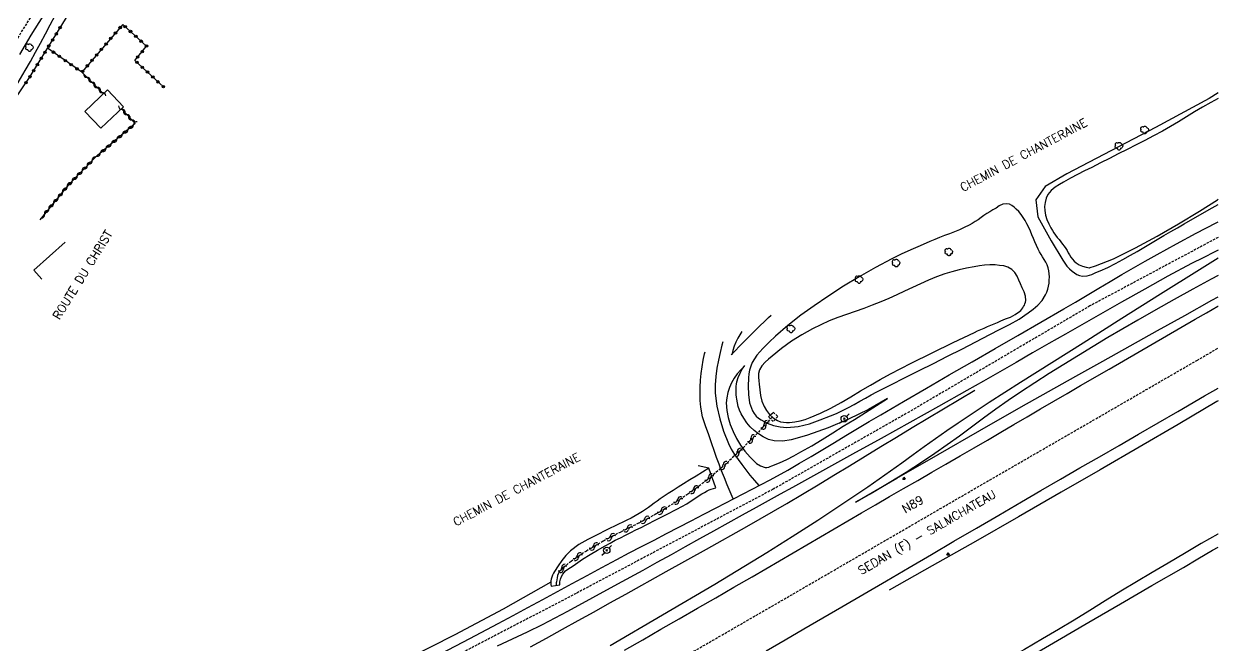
# Model space of a CAD drawing. Header units: millimetres. Extents: x 200000 to 201001, y 52999 to 54001.
# Drawn here: x 200751.3 to 201000, y 53686.7 to 53816.2 of the extents above; entities that cross this region are included whole.
import ezdxf
from ezdxf.enums import TextEntityAlignment as Align

# ---------------------------------------------------------------- set-up
doc = ezdxf.new("R2010")
doc.units = ezdxf.units.MM
doc.linetypes.add('DASHED', pattern=[0.75, 0.5, -0.25])
doc.layers.get('0').update_dxf_attribs({"linetype": 'CONTINUOUS'})
for name, color, linetype in [('W0001', 6, 'DASHED'), ('W0008', 7, 'CONTINUOUS'), ('W0017', 7, 'CONTINUOUS'), ('W0071', 7, 'CONTINUOUS'), ('W0101', 7, 'CONTINUOUS'), ('W0104', 1, 'CONTINUOUS'), ('W0112', 1, 'DASHED'), ('W0120', 7, 'CONTINUOUS'), ('W0211', 2, 'CONTINUOUS'), ('W0214', 2, 'CONTINUOUS'), ('W0300', 7, 'CONTINUOUS'), ('W0310', 3, 'CONTINUOUS'), ('W0322', 7, 'CONTINUOUS'), ('W0323', 7, 'CONTINUOUS'), ('W0473', 7, 'CONTINUOUS'), ('W0501', 5, 'DASHED'), ('W0510', 5, 'CONTINUOUS'), ('W0515', 5, 'CONTINUOUS'), ('W0850', 7, 'CONTINUOUS'), ('W0989', 7, 'CONTINUOUS'), ('W0990', 7, 'CONTINUOUS')]:
    doc.layers.add(name, color=color, linetype=linetype)
doc.styles.get("Standard").update_dxf_attribs({"font": 'romans.shx', "width": 0.85})

# ---------------------------------------------------------------- blocks, each defined once
blk = doc.blocks.new('T300')
for p, q in [((-0.8, 0.51), (-0.86, 0.34)), ((-0.86, 0.34), (-0.86, 0.17)), ((-0.86, 0.17), (-0.74, 0.06)), ((-0.69, 0.63), (-0.8, 0.51)), ((-0.8, -0.06), (-0.74, 0.06)), ((-0.74, 0.06), (-0.69, 0.11)), ((-0.57, 0.69), (-0.69, 0.63)), ((-0.46, 0.69), (-0.57, 0.69)), ((-0.29, 0.63), (-0.46, 0.69)), ((-0.29, 0.63), (-0.17, 0.74)), ((-0.23, 0.57), (-0.29, 0.63)), ((-0.17, 0.74), (-0.06, 0.8)), ((-0.06, 0.8), (0.06, 0.8)), ((0.06, 0.8), (0.23, 0.74)), ((0.23, 0.74), (0.34, 0.63)), ((0.34, 0.63), (0.4, 0.51)), ((0.46, 0.46), (0.34, 0.46)), ((0.4, 0.51), (0.4, 0.46)), ((0.57, 0.4), (0.46, 0.46)), ((0.57, 0.4), (0.69, 0.29)), ((0.69, 0.29), (0.74, 0.17)), ((0.74, 0.06), (0.69, -0.17)), ((0.74, 0.17), (0.74, 0.06)), ((-0.8, -0.17), (-0.8, -0.06)), ((-0.8, -0.23), (-0.8, -0.17)), ((-0.74, -0.34), (-0.8, -0.23)), ((-0.69, -0.4), (-0.74, -0.34)), ((-0.51, -0.46), (-0.69, -0.4)), ((-0.4, -0.46), (-0.51, -0.46)), ((-0.4, -0.46), (-0.34, -0.46)), ((-0.34, -0.46), (-0.34, -0.4)), ((-0.34, -0.51), (-0.34, -0.46)), ((-0.29, -0.63), (-0.34, -0.51)), ((-0.17, -0.74), (-0.29, -0.63)), ((-0.06, -0.8), (-0.17, -0.74)), ((0.06, -0.8), (-0.06, -0.8)), ((0.17, -0.74), (0.06, -0.8)), ((0.23, -0.69), (0.17, -0.74)), ((0.29, -0.46), (0.23, -0.46)), ((0.29, -0.63), (0.23, -0.69)), ((0.46, -0.4), (0.29, -0.46)), ((0.34, -0.51), (0.29, -0.63)), ((0.34, -0.51), (0.34, -0.46)), ((0.57, -0.34), (0.46, -0.4)), ((0.63, -0.29), (0.57, -0.34)), ((0.69, -0.17), (0.63, -0.29))]:
    blk.add_line(p, q)
blk = doc.blocks.new('T850')
for p, q in [((-0.25, -0.15), (0, 0.32)), ((0, 0.32), (0.25, -0.15)), ((-0.25, -0.15), (0.25, -0.15))]:
    blk.add_line(p, q)
for major_axis in [(-0.106, 0.106), (-0.0354, 0.0354), (-0.0236, 0.0236)]:
    blk.add_ellipse((0, 0), major_axis=major_axis, ratio=1, start_param=3.926991, end_param=10.210176)
blk = doc.blocks.new('T473')
for p, q in [((-0.166667, 0.166667), (0.166667, -0.166667)), ((-0.166667, -0.166667), (0.166667, 0.166667)), ((0.500001, 0.500001), (1.000002, 1.000002)), ((-1.000002, -1.000002), (-0.500001, -0.500001))]:
    blk.add_line(p, q)
blk.add_ellipse((0, 0), major_axis=(0.471405, 0.471405), ratio=1, start_param=5.4977871438, end_param=11.780972451)
blk = doc.blocks.new('t323o')
at = {"color": 0, "linetype": 'Continuous'}
for radius in [0.25, 0.15]:
    blk.add_circle((0, 0), radius, dxfattribs=at)
blk = doc.blocks.new('t310o')
at = {"color": 0, "linetype": 'Continuous'}
for centre, start, end in [((-0.5, 0.38), 216.8699, 323.1304), ((0.5, -0.37), 36.8699, 143.1303)]:
    blk.add_arc(centre, 0.625, start, end, dxfattribs=at)
blk = doc.blocks.new('t500o')
at = {"color": 0, "linetype": 'Continuous'}
for centre, start, end in [((-0.5, 0.625), 216.8699, 323.1301), ((0.5, -0.125), 36.8699, 143.1301), ((0.5, -0.625), 36.8699, 143.1301), ((-0.5, 0.125), 216.8699, 323.1301)]:
    blk.add_arc(centre, 0.625, start, end, dxfattribs=at)
blk = doc.blocks.new('t322o')
at = {"color": 0, "linetype": 'Continuous'}
for radius in [0.25, 0.15]:
    blk.add_circle((0, 0), radius, dxfattribs=at)

msp = doc.modelspace()

# ---------------------------------------------------------------- linework, layer by layer
at = {"layer": 'W0001'}
for points in [[(200669.12, 53671), (200676.42, 53687.25), (200684.88, 53705.97), (200698.03, 53727.98), (200708.53, 53746.21), (200722.05, 53768.82), (200738.67, 53793.89), (200749.26, 53811.95), (200757.17, 53824.58), (200764.89, 53836.41), (200774.64, 53846.5), (200789.88, 53857.58), (200814.08, 53871.49), (200839.17, 53885.83), (200859.82, 53897.75), (200881.31, 53910.48), (200903.28, 53923.1)], [(201000, 53771.68), (200973.32, 53757.42), (200935.73, 53735.37), (200907.32, 53719.21), (200866.32, 53697.53), (200834.85, 53681.12), (200812.76, 53671)], [(200866.04, 53671), (200881.04, 53679.83), (200911.52, 53697.42), (200949.83, 53719.64), (200995.59, 53746.07), (201000, 53748.63)]]:
    msp.add_lwpolyline(points, dxfattribs=at)
at = {"layer": 'W0008'}
for points in [[(200750.46, 53809.82), (200752.88, 53813.79), (200755.32, 53817.74), (200757.8, 53821.68), (200759.68, 53824.69), (200761.55, 53827.73), (200763.5, 53830.71), (200765.6, 53833.59), (200767.37, 53835.74), (200769.24, 53837.81), (200771.18, 53839.8), (200773.17, 53841.74), (200775.23, 53843.62), (200777.34, 53845.44), (200779.51, 53847.19), (200781.72, 53848.88), (200784.34, 53850.8), (200787.01, 53852.64), (200789.72, 53854.41), (200792.49, 53856.11)], [(200838.25, 53685.01), (200844.16, 53688.15), (200850.08, 53691.28), (200853.18, 53692.92), (200856.27, 53694.58), (200859.36, 53696.24), (200862.44, 53697.92), (200865.53, 53699.59), (200868.61, 53701.26), (200871.7, 53702.93), (200874.8, 53704.58), (200877.38, 53705.94), (200879.96, 53707.29), (200882.55, 53708.64), (200885.13, 53709.99), (200887.72, 53711.33), (200890.31, 53712.67), (200892.9, 53714.02), (200895.48, 53715.37), (200899.22, 53717.32), (200902.97, 53719.25), (200906.7, 53721.2), (200910.4, 53723.22), (200912.85, 53724.62), (200915.28, 53726.04), (200917.69, 53727.48), (200920.1, 53728.94), (200922.5, 53730.4), (200924.91, 53731.86), (200927.32, 53733.31), (200929.74, 53734.74), (200934.49, 53737.52), (200939.25, 53740.29), (200944.02, 53743.04), (200948.79, 53745.79), (200953.56, 53748.53), (200958.33, 53751.28), (200963.1, 53754.03), (200967.87, 53756.79), (200970.29, 53758.21), (200972.71, 53759.64), (200975.13, 53761.08), (200977.55, 53762.51), (200979.97, 53763.94), (200982.4, 53765.36), (200984.84, 53766.75), (200987.29, 53768.13), (200991.36, 53770.37), (200995.46, 53772.57), (200999.58, 53774.71), (201000, 53774.92)], [(201000, 53769), (200999.31, 53768.67), (200996.88, 53767.46), (200994.46, 53766.22), (200989.56, 53763.61), (200984.71, 53760.9), (200979.87, 53758.16), (200975.04, 53755.42), (200971.62, 53753.48), (200968.2, 53751.53), (200964.78, 53749.58), (200961.37, 53747.61), (200957.96, 53745.65), (200954.55, 53743.69), (200951.13, 53741.74), (200947.71, 53739.8), (200941.76, 53736.46), (200935.8, 53733.13), (200929.84, 53729.81), (200923.88, 53726.5), (200921.37, 53725.11), (200918.87, 53723.73), (200916.36, 53722.35), (200913.85, 53720.97), (200911.35, 53719.58), (200908.84, 53718.2), (200906.33, 53716.82), (200903.83, 53715.44), (200900.87, 53713.8), (200897.92, 53712.15), (200894.96, 53710.51), (200892.01, 53708.86), (200889.06, 53707.22), (200886.1, 53705.58), (200883.14, 53703.94), (200880.18, 53702.32), (200874.96, 53699.44), (200869.75, 53696.57), (200864.51, 53693.73), (200859.23, 53690.98), (200856.13, 53689.45), (200853.01, 53687.96), (200849.87, 53686.51)], [(200876.38, 53685.68), (200880.18, 53687.87), (200883.98, 53690.05), (200887.78, 53692.23), (200891.58, 53694.42), (200895.38, 53696.6), (200899.18, 53698.79), (200902.97, 53700.99), (200905.82, 53702.64), (200908.67, 53704.3), (200911.51, 53705.97), (200914.35, 53707.64), (200917.19, 53709.3), (200920.03, 53710.97), (200922.88, 53712.63), (200925.73, 53714.29), (200928.66, 53715.99), (200931.59, 53717.69), (200934.52, 53719.38), (200937.46, 53721.07), (200940.4, 53722.77), (200943.33, 53724.46), (200946.26, 53726.16), (200949.2, 53727.86), (200951.96, 53729.47), (200954.73, 53731.09), (200957.49, 53732.71), (200960.26, 53734.33), (200963.02, 53735.95), (200965.78, 53737.57), (200968.55, 53739.19), (200971.32, 53740.8), (200977.29, 53744.27), (200983.27, 53747.73), (200989.25, 53751.19), (200995.24, 53754.64), (200997.58, 53755.99), (200999.93, 53757.35), (201000, 53757.39)], [(200905.88, 53685.56), (200909.82, 53687.85), (200913.76, 53690.13), (200917.69, 53692.42), (200921.62, 53694.71), (200926.3, 53697.44), (200930.98, 53700.17), (200935.65, 53702.91), (200940.32, 53705.65), (200945, 53708.38), (200949.67, 53711.12), (200954.35, 53713.85), (200959.03, 53716.58), (200963.1, 53718.94), (200967.16, 53721.29), (200971.23, 53723.65), (200975.3, 53726), (200979.37, 53728.35), (200983.44, 53730.7), (200987.51, 53733.06), (200991.58, 53735.41), (200997.19, 53738.67), (201000, 53740.31)]]:
    msp.add_lwpolyline(points, dxfattribs=at)
at = {"layer": 'W0017'}
for points in [[(200896.9, 53749.93), (200896.68, 53749.25), (200896.28, 53747.7), (200895.95, 53746.14), (200895.64, 53744.45), (200895.38, 53742.74), (200895.24, 53741), (200895.28, 53739.26), (200895.62, 53736.55), (200896.22, 53733.89), (200897.03, 53731.29), (200898.03, 53728.75), (200898.62, 53727.59), (200899.31, 53726.48), (200900.05, 53725.42), (200900.81, 53724.37), (200901.65, 53723.24), (200902.52, 53722.14), (200903.43, 53721.07), (200904.37, 53720.02)], [(200899.02, 53717.22), (200898.4, 53718.68), (200897.79, 53720.14), (200897.2, 53721.61), (200896.62, 53723.08), (200896.09, 53724.47), (200895.57, 53725.86), (200895.07, 53727.26), (200894.59, 53728.67), (200893.93, 53730.53), (200893.25, 53732.41), (200892.66, 53734.33), (200892.29, 53736.3), (200892.17, 53737.7), (200892.13, 53739.11), (200892.15, 53740.51), (200892.24, 53741.92), (200892.38, 53743.31), (200892.57, 53744.7), (200892.8, 53746.08), (200893.07, 53747.45), (200893.17, 53747.86)]]:
    msp.add_lwpolyline(points, dxfattribs=at)
at = {"layer": 'W0071'}
for points in [[(201000, 53709.86), (200999.96, 53709.84), (200996.45, 53707.91), (200993.01, 53705.86), (200989.58, 53703.83), (200986.28, 53701.91), (200983.01, 53699.95), (200979.75, 53697.96), (200976.5, 53695.96), (200973.26, 53693.95), (200970.01, 53691.96), (200966.74, 53689.99), (200963.46, 53688.04), (200959.67, 53685.86), (200955.85, 53683.73), (200952.02, 53681.62), (200948.18, 53679.54), (200944.34, 53677.45), (200940.51, 53675.34), (200936.7, 53673.19), (200932.92, 53671)], [(200938.06, 53671), (200945.15, 53675.23), (200952.28, 53679.39), (200959.42, 53683.53), (200966.56, 53687.68), (200973.1, 53691.51), (200979.64, 53695.35), (200986.19, 53699.17), (200992.77, 53702.94), (200995.81, 53704.7), (200998.84, 53706.5), (201000, 53707.14)]]:
    msp.add_lwpolyline(points, dxfattribs=at)
at = {"layer": 'W0101'}
msp.add_lwpolyline([(200755.07, 53762.99), (200753.38, 53764.84), (200759.91, 53770.66)], dxfattribs=at)
at = {"layer": 'W0104'}
msp.add_lwpolyline([(200768.76, 53802.4), (200764.05, 53797.92), (200767.36, 53794.45), (200772.06, 53798.92)], close=True, dxfattribs=at)
at = {"layer": 'W0112'}
msp.add_lwpolyline([(200906.35, 53734.3), (200907.34, 53735.26), (200908.31, 53734.4), (200907.38, 53733.36)], close=True, dxfattribs=at)
at = {"layer": 'W0120'}
msp.add_lwpolyline([(200895.4, 53719.54), (200893.96, 53723.62), (200891.74, 53724.11)], dxfattribs=at)
at = {"layer": 'W0211'}
for points in [[(201000, 53801.78), (200998.14, 53800.65), (200986.93, 53794.55), (200968.53, 53784.94), (200963.99, 53782.28), (200962.01, 53779.48), (200962.49, 53775.95), (200965.24, 53770.97), (200967.69, 53766.95)], [(200967.69, 53766.95), (200968.06, 53766.29), (200968.51, 53765.68), (200969.02, 53765.12), (200969.59, 53764.63), (200970.08, 53764.28), (200970.6, 53763.97), (200971.17, 53763.74), (200971.78, 53763.62), (200972.76, 53763.69), (200973.69, 53763.97), (200974.57, 53764.35), (200975.42, 53764.72), (200977.04, 53765.44), (200978.62, 53766.25), (200980.18, 53767.11), (200981.73, 53767.97), (200983.14, 53768.77), (200984.55, 53769.58), (200985.95, 53770.4), (200987.34, 53771.23), (200988.73, 53772.06), (200990.13, 53772.89), (200991.53, 53773.71), (200992.94, 53774.51), (200998.16, 53777.48), (201000, 53778.52)], [(200873.39, 53686.66), (200884.32, 53693.03), (200895.21, 53699.47), (200906.02, 53706.06), (200911.34, 53709.4), (200916.62, 53712.8), (200921.86, 53716.25), (200927.08, 53719.75), (200929.45, 53721.39), (200931.8, 53723.05), (200934.15, 53724.74), (200936.48, 53726.43), (200938.81, 53728.12), (200941.16, 53729.8), (200943.52, 53731.45), (200945.9, 53733.08), (200952.33, 53737.34), (200958.84, 53741.5), (200965.36, 53745.61), (200971.89, 53749.74), (200979.95, 53754.85), (200988.03, 53759.94), (200996.11, 53765.02), (201000, 53767.45)], [(201000, 53763.75), (200998.58, 53762.98), (200994.73, 53760.88), (200990.88, 53758.76), (200987.05, 53756.61), (200983.25, 53754.43), (200977.07, 53750.8), (200970.94, 53747.11), (200964.85, 53743.33), (200958.84, 53739.44), (200956.25, 53737.68), (200953.7, 53735.87), (200951.16, 53734.03), (200948.65, 53732.17), (200946.13, 53730.3), (200943.6, 53728.46), (200941.04, 53726.66), (200938.44, 53724.91), (200935.01, 53722.71), (200931.53, 53720.57), (200928.02, 53718.5), (200924.47, 53716.5)], [(200900.83, 53752.11), (200900.02, 53750.72), (200899.61, 53749.87), (200899.25, 53749), (200898.95, 53748.11), (200898.71, 53747.19)], [(200931.16, 53738.12), (200927.18, 53735.83), (200923.05, 53733.8), (200918.81, 53732.02), (200914.47, 53730.52), (200912.82, 53730), (200911.13, 53729.52), (200909.36, 53729.23), (200907.57, 53729.3), (200906.4, 53729.6), (200905.3, 53730.11), (200904.3, 53730.75), (200903.37, 53731.48), (200902.56, 53732.24), (200901.85, 53733.09), (200901.23, 53734), (200900.68, 53734.96), (200900.36, 53735.68), (200900.09, 53736.43), (200899.9, 53737.19), (200899.76, 53737.97), (200899.7, 53738.42), (200899.66, 53738.87), (200899.63, 53739.32), (200899.62, 53739.78), (200899.63, 53740.23), (200899.66, 53740.69), (200899.72, 53741.14), (200899.81, 53741.59), (200900.08, 53742.5), (200900.45, 53743.38), (200900.91, 53744.22), (200901.45, 53745)]]:
    msp.add_lwpolyline(points, dxfattribs=at)
msp.add_lwpolyline([(200932.07, 53767.22), (200928.65, 53765.4), (200925.28, 53763.5), (200921.97, 53761.5), (200918.72, 53759.39), (200915.9, 53757.46), (200913.12, 53755.46), (200910.42, 53753.35), (200907.84, 53751.09), (200906.51, 53749.85), (200905.19, 53748.57), (200903.98, 53747.17), (200902.99, 53745.6), (200902.67, 53744.85), (200902.45, 53744.05), (200902.31, 53743.25), (200902.24, 53742.44), (200902.16, 53740.72), (200902.19, 53738.98), (200902.44, 53737.23), (200903.02, 53735.55), (200903.36, 53734.97), (200903.8, 53734.47), (200904.3, 53734.04), (200904.85, 53733.67), (200906.09, 53733.02), (200907.42, 53732.52), (200908.79, 53732.21), (200910.2, 53732.09), (200912.59, 53732.29), (200914.92, 53732.87), (200917.14, 53733.67), (200919.32, 53734.51), (200920.57, 53735.03), (200921.8, 53735.61), (200923.01, 53736.23), (200924.19, 53736.88), (200925.37, 53737.54), (200926.55, 53738.2), (200927.73, 53738.86), (200928.92, 53739.49), (200931.86, 53740.99), (200934.81, 53742.48), (200937.77, 53743.96), (200940.72, 53745.44), (200943.67, 53746.93), (200946.61, 53748.43), (200949.55, 53749.95), (200952.47, 53751.49), (200954.5, 53752.53), (200956.56, 53753.55), (200958.57, 53754.66), (200960.48, 53755.96), (200961.48, 53756.75), (200962.47, 53757.6), (200963.36, 53758.57), (200964.06, 53759.7), (200964.32, 53760.29), (200964.52, 53760.9), (200964.68, 53761.52), (200964.79, 53762.16), (200964.85, 53762.79), (200964.86, 53763.44), (200964.83, 53764.08), (200964.75, 53764.71), (200964.6, 53765.34), (200964.38, 53765.95), (200964.11, 53766.53), (200963.79, 53767.09), (200963.46, 53767.62), (200963.13, 53768.15), (200962.81, 53768.69), (200962.52, 53769.25), (200962.18, 53769.99), (200961.86, 53770.74), (200961.54, 53771.49), (200961.23, 53772.25), (200960.9, 53773), (200960.56, 53773.75), (200960.19, 53774.48), (200959.79, 53775.19), (200959.4, 53775.84), (200958.98, 53776.47), (200958.51, 53777.07), (200957.97, 53777.6), (200957.55, 53777.96), (200957.08, 53778.31), (200956.55, 53778.58), (200955.96, 53778.69), (200955.15, 53778.58), (200954.41, 53778.23), (200953.75, 53777.8), (200953.12, 53777.41), (200952.48, 53777.04), (200951.85, 53776.64), (200951.24, 53776.23), (200950.63, 53775.81), (200950.02, 53775.38), (200949.41, 53774.97), (200948.78, 53774.58), (200948.13, 53774.22), (200947.14, 53773.73), (200946.13, 53773.27), (200945.11, 53772.85), (200944.08, 53772.44), (200943.04, 53772.05), (200942.01, 53771.65), (200940.99, 53771.24), (200939.97, 53770.81), (200937.98, 53769.95), (200935.99, 53769.09), (200934.01, 53768.19)], close=True, dxfattribs=at)
at = {"layer": 'W0214'}
for points in [[(200749.67, 53803.15), (200751.63, 53806.46), (200752.71, 53808.35), (200753.76, 53810.25), (200754.79, 53812.16), (200755.81, 53814.08), (200756.83, 53816), (200757.86, 53817.91)], [(200924.47, 53716.5), (200933.08, 53721.5), (200941.71, 53726.48), (200950.36, 53731.44), (200959.02, 53736.37), (200964.68, 53739.57), (200970.34, 53742.76), (200976.01, 53745.93), (200981.69, 53749.1), (200987.37, 53752.26), (200993.04, 53755.43), (200998.71, 53758.61), (201000, 53759.33)], [(200898.61, 53747.19), (200901.15, 53749.84), (200903.74, 53752.43), (200906.38, 53754.98), (200906.92, 53755.49)], [(200901.4, 53744.89), (200900.6, 53744.13), (200899.88, 53743.29), (200899.24, 53742.38), (200898.7, 53741.41), (200898.26, 53740.41), (200897.91, 53739.37), (200897.67, 53738.29), (200897.58, 53737.19), (200897.68, 53735.65), (200897.98, 53734.14), (200898.43, 53732.68), (200898.99, 53731.26), (200899.69, 53729.81), (200900.52, 53728.43), (200901.46, 53727.12), (200902.53, 53725.92), (200903.19, 53725.25), (200903.91, 53724.61), (200904.73, 53724.07), (200905.67, 53723.75), (200906.05, 53723.74), (200906.42, 53723.83), (200906.76, 53723.96), (200907.09, 53724.08), (200908.65, 53724.7), (200910.17, 53725.42), (200911.66, 53726.2), (200913.13, 53726.99), (200915.37, 53728.26), (200917.58, 53729.6), (200919.76, 53730.97), (200921.94, 53732.33), (200924.26, 53733.77), (200926.56, 53735.21), (200928.87, 53736.66), (200931.16, 53738.12)], [(200856.84, 53686.4), (200860.14, 53688.23), (200863.45, 53690.06), (200866.75, 53691.89), (200870.06, 53693.71), (200873.37, 53695.54), (200876.67, 53697.38), (200885.06, 53702.06), (200893.47, 53706.73), (200901.86, 53711.44), (200910.19, 53716.24), (200913.48, 53718.18), (200916.75, 53720.14), (200920.01, 53722.12), (200923.26, 53724.11), (200926.51, 53726.1), (200929.76, 53728.1), (200933.01, 53730.08), (200936.27, 53732.06), (200939.53, 53734.01), (200942.79, 53735.95), (200946.05, 53737.89), (200949.32, 53739.83)], [(201000, 53737.67), (200999.73, 53737.5), (200991.65, 53732.73), (200983.57, 53727.99), (200975.46, 53723.27), (200967.34, 53718.58), (200958.41, 53713.44), (200949.45, 53708.34), (200940.48, 53703.26), (200931.5, 53698.2)], [(200801.53, 53671), (200806.36, 53672.88), (200811.18, 53674.79), (200815.98, 53676.78), (200820.72, 53678.9), (200830.99, 53683.81), (200841.15, 53688.95), (200851.2, 53694.32), (200861.12, 53699.9)]]:
    msp.add_lwpolyline(points, dxfattribs=at)
at = {"layer": 'W0310'}
for points in [[(200763.4, 53806.09), (200767.85, 53801.64)], [(200771.73, 53798.38), (200774.5, 53795.39), (200766.15, 53788.32)], [(200766.15, 53788.32), (200760.57, 53782.58), (200754.64, 53775.34)]]:
    msp.add_lwpolyline(points, dxfattribs=at)
at = {"layer": 'W0322'}
msp.add_lwpolyline([(200744.14, 53792.75), (200752.5, 53804.99), (200768.92, 53831.7), (200776.71, 53840.94), (200786.8, 53848.59)], dxfattribs=at)
at = {"layer": 'W0323'}
msp.add_lwpolyline([(200780.41, 53803.05), (200774.43, 53808.54), (200776.89, 53811.52), (200771.92, 53816.04), (200763.4, 53806.09), (200756.27, 53811.13)], dxfattribs=at)
at = {"layer": 'W0501'}
msp.add_lwpolyline([(200907.12, 53734.25), (200904.06, 53730.88), (200900.85, 53727.63), (200897.52, 53724.52), (200894.07, 53721.55), (200891.84, 53719.81), (200889.55, 53718.17), (200887.19, 53716.61), (200884.8, 53715.11), (200883.01, 53714.07), (200881.18, 53713.09), (200879.33, 53712.14), (200877.48, 53711.23), (200875.62, 53710.31), (200873.77, 53709.37), (200871.94, 53708.39), (200870.14, 53707.35), (200868.49, 53706.35), (200866.86, 53705.31), (200865.26, 53704.2), (200863.76, 53702.97), (200863.43, 53702.68), (200863.11, 53702.36), (200862.82, 53702.02), (200862.59, 53701.63), (200862.43, 53701.22), (200862.34, 53700.79), (200862.28, 53700.35), (200862.22, 53699.93), (200862.19, 53699.73), (200862.17, 53699.52), (200862.15, 53699.32), (200862.13, 53699.12)], dxfattribs=at)
at = {"layer": 'W0510'}
for points in [[(200893.96, 53723.62), (200892.63, 53722.8), (200891.3, 53721.97), (200889.97, 53721.15), (200888.65, 53720.32), (200887.59, 53719.65), (200886.53, 53718.99), (200885.47, 53718.32), (200884.42, 53717.64), (200883.8, 53717.21), (200883.19, 53716.76), (200882.58, 53716.32), (200881.97, 53715.86), (200881.36, 53715.41), (200880.75, 53714.98), (200880.12, 53714.55), (200879.48, 53714.15), (200878.63, 53713.67), (200877.78, 53713.22), (200876.91, 53712.79), (200876.03, 53712.37), (200875.16, 53711.96), (200874.28, 53711.55), (200873.41, 53711.12), (200872.55, 53710.67), (200870.67, 53709.7), (200868.76, 53708.75), (200866.9, 53707.68), (200865.18, 53706.39), (200864.21, 53705.42), (200863.34, 53704.36), (200862.56, 53703.24), (200861.85, 53702.09), (200861.62, 53701.71), (200861.42, 53701.32), (200861.25, 53700.9), (200861.12, 53700.48), (200861.07, 53700.12), (200861.05, 53699.76), (200861.06, 53699.4), (200861.12, 53699.04)], [(200862.91, 53699.3), (200862.94, 53699.9), (200863.05, 53700.48), (200863.26, 53701.03), (200863.55, 53701.55), (200864.1, 53702.19), (200864.77, 53702.71), (200865.48, 53703.16), (200866.16, 53703.6), (200867.67, 53704.62), (200869.22, 53705.6), (200870.78, 53706.53), (200872.36, 53707.44), (200873.41, 53708.02), (200874.47, 53708.58), (200875.54, 53709.13), (200876.61, 53709.67), (200877.69, 53710.2), (200878.76, 53710.73), (200879.84, 53711.27), (200880.9, 53711.81), (200883.03, 53712.89), (200885.15, 53713.95), (200887.27, 53715.04), (200889.36, 53716.18), (200889.89, 53716.51), (200890.42, 53716.85), (200890.93, 53717.2), (200891.45, 53717.55), (200891.96, 53717.91), (200892.49, 53718.25), (200893.03, 53718.57), (200893.58, 53718.86), (200894.02, 53719.07), (200894.47, 53719.25), (200894.93, 53719.41), (200895.4, 53719.54)], [(200861.12, 53699.04), (200862.91, 53699.3)]]:
    msp.add_lwpolyline(points, dxfattribs=at)
at = {"layer": 'W0515'}
for points in [[(201000, 53800.65), (200998.45, 53799.8), (200996.76, 53798.82), (200995.1, 53797.82), (200993.44, 53796.8), (200991.77, 53795.79), (200990.1, 53794.8), (200988.4, 53793.85), (200986.58, 53792.87), (200984.75, 53791.9), (200982.91, 53790.96), (200981.06, 53790.02), (200979.22, 53789.08), (200977.37, 53788.15), (200975.53, 53787.21), (200973.69, 53786.27), (200972.21, 53785.53), (200970.72, 53784.82), (200969.24, 53784.06), (200967.82, 53783.22), (200966.95, 53782.68), (200966.07, 53782.13), (200965.23, 53781.46), (200964.56, 53780.63), (200964.18, 53779.84), (200963.96, 53778.99), (200963.88, 53778.14), (200963.9, 53777.28), (200964.05, 53776.32), (200964.36, 53775.39), (200964.75, 53774.51), (200965.19, 53773.65), (200965.48, 53773.14), (200965.8, 53772.64), (200966.15, 53772.16), (200966.51, 53771.69), (200966.88, 53771.23), (200967.25, 53770.77), (200967.61, 53770.3), (200967.96, 53769.83), (200968.26, 53769.39), (200968.54, 53768.94), (200968.8, 53768.49), (200969.07, 53768.03), (200969.36, 53767.58), (200969.69, 53767.15), (200970.05, 53766.74), (200970.46, 53766.38), (200971.1, 53765.97), (200971.78, 53765.66), (200972.5, 53765.45), (200973.25, 53765.35)], [(200973.17, 53765.38), (200974.46, 53765.78), (200975.73, 53766.22), (200976.99, 53766.71), (200978.23, 53767.25), (200982.82, 53769.5), (200987.3, 53771.95), (200991.72, 53774.52), (200996.1, 53777.13), (200998, 53778.31), (200999.86, 53779.54), (201000, 53779.64)]]:
    msp.add_lwpolyline(points, dxfattribs=at)
msp.add_lwpolyline([(200915.03, 53734.14), (200917.24, 53735.07), (200919.38, 53736.12), (200921.48, 53737.26), (200923.54, 53738.46), (200925.57, 53739.69), (200927.6, 53740.92), (200929.66, 53742.11), (200931.75, 53743.25), (200936.09, 53745.48), (200940.45, 53747.67), (200944.83, 53749.81), (200949.25, 53751.9), (200949.93, 53752.21), (200950.62, 53752.51), (200951.31, 53752.8), (200952, 53753.09), (200952.69, 53753.38), (200953.38, 53753.67), (200954.07, 53753.97), (200954.75, 53754.28), (200955.74, 53754.7), (200956.77, 53755.1), (200957.77, 53755.59), (200958.66, 53756.25), (200958.89, 53756.49), (200959.11, 53756.73), (200959.31, 53756.99), (200959.49, 53757.27), (200959.65, 53757.56), (200959.78, 53757.87), (200959.88, 53758.2), (200959.93, 53758.53), (200959.88, 53759.47), (200959.6, 53760.37), (200959.22, 53761.19), (200958.83, 53761.99), (200958.5, 53762.78), (200958.14, 53763.59), (200957.67, 53764.36), (200957.03, 53765.01), (200956.23, 53765.47), (200955.36, 53765.73), (200954.47, 53765.86), (200953.6, 53765.94), (200952.49, 53765.98), (200951.38, 53765.9), (200950.28, 53765.74), (200949.19, 53765.57), (200947.64, 53765.28), (200946.1, 53764.94), (200944.58, 53764.54), (200943.08, 53764.07), (200941.37, 53763.45), (200939.68, 53762.77), (200938.02, 53762.04), (200936.37, 53761.28), (200934.72, 53760.51), (200933.08, 53759.74), (200931.43, 53758.99), (200929.76, 53758.27), (200927.99, 53757.56), (200926.2, 53756.9), (200924.41, 53756.26), (200922.61, 53755.63), (200920.82, 53754.97), (200919.04, 53754.27), (200917.28, 53753.5), (200915.57, 53752.66), (200913.34, 53751.41), (200911.17, 53750.05), (200909.09, 53748.57), (200907.11, 53746.96), (200906.38, 53746.35), (200905.65, 53745.71), (200904.99, 53744.96), (200904.5, 53744.09), (200904.32, 53743.34), (200904.3, 53742.57), (200904.38, 53741.82), (200904.46, 53741.09), (200904.58, 53739.93), (200904.73, 53738.76), (200905, 53737.6), (200905.45, 53736.49), (200905.98, 53735.62), (200906.61, 53734.81), (200907.36, 53734.1), (200908.23, 53733.54), (200908.85, 53733.29), (200909.49, 53733.17), (200910.14, 53733.14), (200910.78, 53733.15), (200911.88, 53733.25), (200912.95, 53733.47), (200914, 53733.78)], close=True, dxfattribs=at)

# ---------------------------------------------------------------- block references
at = {"layer": 'W0300'}
for p in [(200752.52, 53811.23), (200984.73, 53794.05), (200979.39, 53790.69), (200943.96, 53768.63), (200932.99, 53766.32), (200925.26, 53762.91), (200911.09, 53752.62)]:
    msp.add_blockref('T300', p, dxfattribs=at)
at = {"layer": 'W0310'}
for p, rotation in [((200764.46, 53805.03), 315), ((200765.52, 53803.97), 315), ((200766.58, 53802.91), 315), ((200767.65, 53801.85), 315), ((200771.74, 53798.37), 312.8501772709948), ((200772.76, 53797.27), 312.8501772709948), ((200773.78, 53796.17), 312.8501772709948), ((200773.02, 53794.14), 220.2729556632042), ((200774.16, 53795.11), 220.2729556632042), ((200770.73, 53792.2), 220.2729556632042), ((200771.87, 53793.17), 220.2729556632042), ((200767.29, 53789.29), 220.2729556632042), ((200768.44, 53790.26), 220.2729556632042), ((200769.58, 53791.23), 220.2729556632042), ((200764.5, 53786.63), 225.8097804169664), ((200765.55, 53787.71), 225.8097804169664), ((200762.41, 53784.48), 225.8097804169664), ((200763.46, 53785.55), 225.8097804169664), ((200760.34, 53782.31), 230.6860342964576), ((200761.37, 53783.4), 225.8097804169664), ((200757.49, 53778.83), 230.6860342964576), ((200758.44, 53779.99), 230.6860342964576), ((200759.39, 53781.15), 230.6860342964576), ((200755.59, 53776.5), 230.6860342964576), ((200756.54, 53777.67), 230.6860342964576)]:
    msp.add_blockref('t310o', p, dxfattribs=dict(at, rotation=rotation))
at = {"layer": 'W0322'}
for p, rotation in [((200758.88, 53815.36), 58.41787863180326), ((200757.31, 53812.81), 58.41787863180326), ((200758.09, 53814.09), 58.41787863180326), ((200755.73, 53810.25), 58.41787863180326), ((200756.52, 53811.53), 58.41787863180326), ((200754.16, 53807.7), 58.41787863180326), ((200754.95, 53808.98), 58.41787863180326), ((200752.59, 53805.14), 58.41787863180326), ((200753.38, 53806.42), 58.41787863180326), ((200751.75, 53803.9), 55.67305300485458)]:
    msp.add_blockref('t322o', p, dxfattribs=dict(at, rotation=rotation))
at = {"layer": 'W0323'}
for p, rotation in [((200770.41, 53814.27), 229.4214801840986), ((200771.38, 53815.41), 229.4214801840986), ((200772.42, 53815.59), 137.7142657510123), ((200773.53, 53814.58), 137.7142657510123), ((200768.46, 53811.99), 229.4214801840986), ((200769.43, 53813.13), 229.4214801840986), ((200774.64, 53813.57), 137.7142657510123), ((200775.75, 53812.56), 137.7142657510123), ((200757.5, 53810.27), 144.7407770616128), ((200758.72, 53809.4), 144.7407770616128), ((200766.51, 53809.71), 229.4214801840986), ((200767.48, 53810.85), 229.4214801840986), ((200775.01, 53809.25), 50.33689400100192), ((200775.97, 53810.4), 50.33689400100192), ((200776.86, 53811.55), 137.7142657510123), ((200759.95, 53808.53), 144.7407770616128), ((200761.17, 53807.67), 144.7407770616128), ((200762.4, 53806.8), 144.7407770616128), ((200764.55, 53807.43), 229.4214801840986), ((200765.53, 53808.57), 229.4214801840986), ((200774.86, 53808.15), 137.4559517905609), ((200775.97, 53807.13), 137.4559517905609), ((200763.58, 53806.3), 229.4214801840986), ((200777.07, 53806.12), 137.4559517905609), ((200778.18, 53805.1), 137.4559517905609), ((200779.28, 53804.09), 137.4559517905609), ((200780.39, 53803.07), 137.4559517905609)]:
    msp.add_blockref('t323o', p, dxfattribs=dict(at, rotation=rotation))
at = {"layer": 'W0473'}
for p in [(200922.15, 53733.9), (200872.7, 53706.5)]:
    msp.add_blockref('T473', p, dxfattribs=at)
at = {"layer": 'W0501'}
for p, rotation in [((200905.63, 53732.61), 227.76148546008), ((200902.89, 53729.69), 225.4000361246677), ((200900.05, 53726.88), 223.0385938420442), ((200897.11, 53724.16), 220.6771586112935), ((200894.07, 53721.56), 220.6771586112935), ((200890.9, 53719.13), 215.5241724285974), ((200887.59, 53716.87), 213.4851009376453), ((200884.2, 53714.76), 210.2524463836938), ((200880.69, 53712.84), 206.9870055207011), ((200873.54, 53709.25), 208.2138032008945), ((200877.11, 53711.05), 206.2311648580884), ((200870.05, 53707.3), 211.314398599994), ((200866.66, 53705.18), 214.9193764681278), ((200863.5, 53702.73), 222.1987789003233)]:
    msp.add_blockref('t500o', p, dxfattribs=dict(at, rotation=rotation))
at = {"layer": 'W0850'}
for p in [(200934.58, 53721.44), (200943.78, 53705.69)]:
    msp.add_blockref('T850', p, dxfattribs=at)

# ---------------------------------------------------------------- texts
at = {"layer": 'W0989'}
for s, rotation, p in [('CHEMIN DE CHANTERAINE', 28.062, (200959.5, 53788.88)), ('ROUTE DU CHRIST', 58.3236, (200763.55, 53763.89)), ('CHEMIN DE CHANTERAINE', 28.062, (200853.92, 53719.18)), ('SEDAN (F) - SALMCHATEAU', 30.0366, (200939.37, 53710.26))]:
    msp.add_text(s, height=1.75, rotation=rotation, dxfattribs=at).set_placement(p, align=Align.MIDDLE_CENTER)
at = {"layer": 'W0990'}
msp.add_text('N89', height=1.75, rotation=30.1257, dxfattribs=at).set_placement((200936.43, 53716.09), align=Align.MIDDLE_CENTER)

doc.saveas('drawing.dxf')
